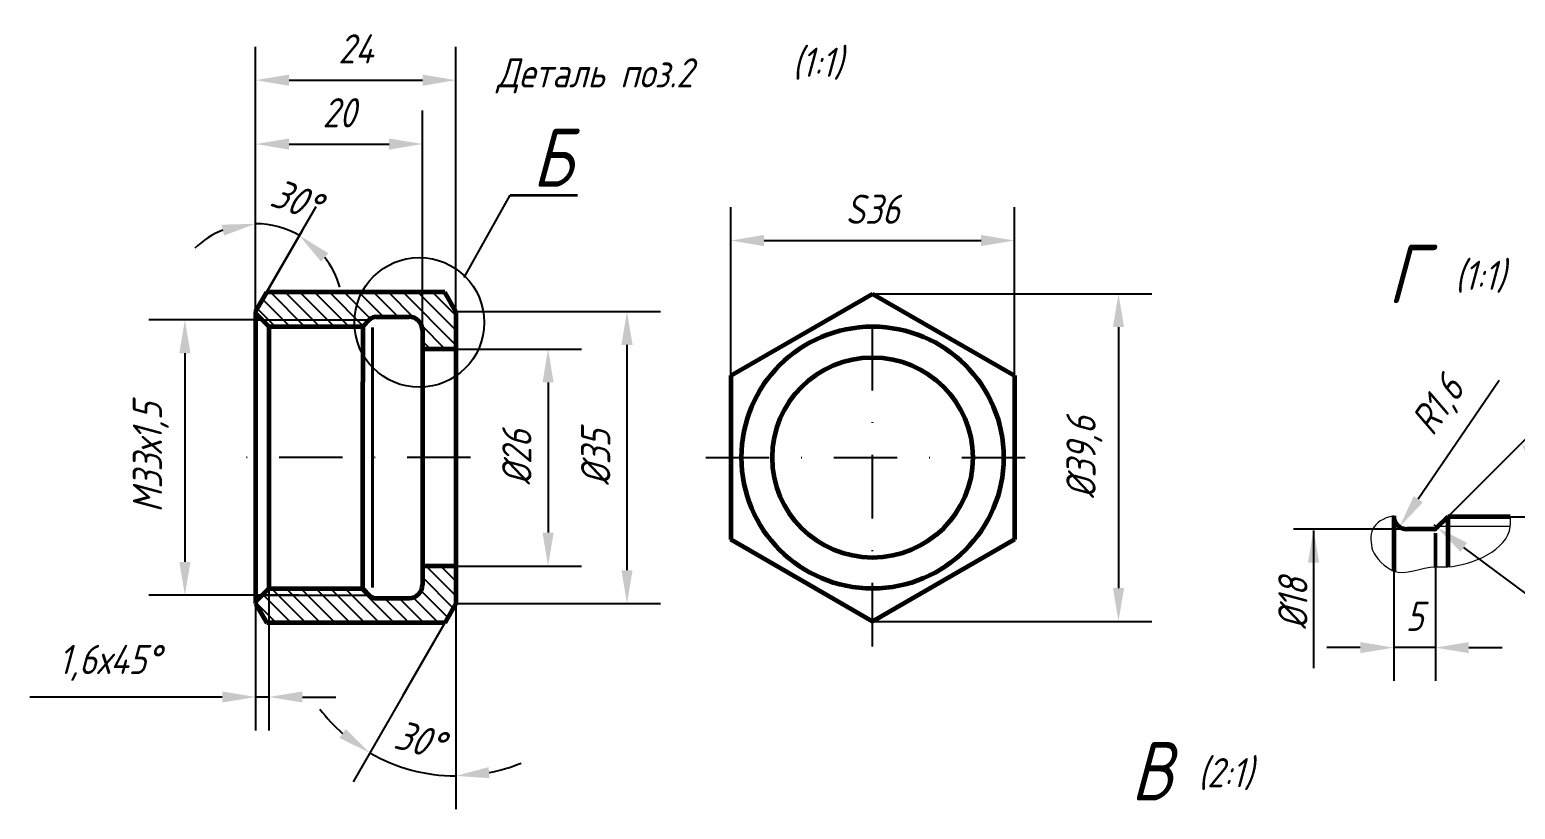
# Model space of a CAD drawing. Header units: inches. Extents: x 4898 to 5789, y 2851 to 3271.
# Drawn here: x 5326.1 to 5504.2, y 3062.4 to 3155.8 of the extents above; entities that cross this region are included whole.
import ezdxf

# ---------------------------------------------------------------- set-up
doc = ezdxf.new("R2010")
doc.units = ezdxf.units.IN
doc.header["$LTSCALE"] = 0.6
doc.header["$MEASUREMENT"] = 0
for name, pattern in [('DASHDOT', [25.4, 12.7, -6.35, 0, -6.35]), ('K5LT_BASIC', [0]), ('K5LT_THIN', [0]), ('K5LT_THIN_INCLUDED_TO_HATCHING', [0])]:
    doc.linetypes.add(name, pattern=pattern)
doc.styles.get("Standard").update_dxf_attribs({"font": 'romand.shx', "width": 0.8, "oblique": 15, "height": 3.5})
doc.dimstyles.get("Standard").update_dxf_attribs({"dimtxt": 3.5, "dimasz": 4, "dimexe": 4, "dimexo": 0, "dimgap": 2, "dimtad": 1, "dimrnd": 0.05, "dimtxsty": 'Standard', "dimcen": 0.09, "dimadec": 0, "dimazin": 2, "dimtfac": 1, "dimtmove": 0, "dimatfit": 3, "dimfxl": 0.18, "dimtolj": 1, "dimtzin": 0, "dimlwd": 25, "dimlwe": 25, "dimarcsym": 0})

# ---------------------------------------------------------------- blocks, each defined once
blk = doc.blocks.new('*D749')
at = {"color": 0, "lineweight": 25, "transparency": 16777216}
for p, q in [((5377.2, 3117.52), (5392.25, 3117.52)), ((5388.25, 3113.52), (5388.25, 3095.52)), ((5377.2, 3091.52), (5392.25, 3091.52))]:
    blk.add_line(p, q, dxfattribs=at)
at = {"color": 0, "transparency": 16777216}
for points in [[(5387.58, 3113.52), (5388.91, 3113.52), (5388.25, 3117.52)], [(5387.58, 3095.52), (5388.91, 3095.52), (5388.25, 3091.52)]]:
    blk.add_solid(points, dxfattribs=at)
at = {"layer": 'DEFPOINTS', "color": 0, "transparency": 16777216}
for p in [(5377.2, 3117.52), (5377.2, 3091.52), (5388.25, 3091.52)]:
    blk.add_point(p, dxfattribs=at)
at = {"color": 0, "transparency": 16777216, "insert": (5384.5, 3104.52), "char_height": 3.5, "attachment_point": 5, "rotation": 90}
blk.add_mtext('\\A1;%%C26', dxfattribs=at)
blk = doc.blocks.new('*D750')
at = {"color": 0, "lineweight": 25, "transparency": 16777216}
for p, q in [((5377.2, 3122.02), (5401.7, 3122.02)), ((5397.7, 3118.02), (5397.7, 3091.02)), ((5377.2, 3087.02), (5401.7, 3087.02))]:
    blk.add_line(p, q, dxfattribs=at)
at = {"color": 0, "transparency": 16777216}
for points in [[(5397.03, 3118.02), (5398.37, 3118.02), (5397.7, 3122.02)], [(5397.03, 3091.02), (5398.37, 3091.02), (5397.7, 3087.02)]]:
    blk.add_solid(points, dxfattribs=at)
at = {"layer": 'DEFPOINTS', "color": 0, "transparency": 16777216}
for p in [(5377.2, 3122.02), (5377.2, 3087.02), (5397.7, 3087.02)]:
    blk.add_point(p, dxfattribs=at)
at = {"color": 0, "transparency": 16777216, "insert": (5393.95, 3104.52), "char_height": 3.5, "attachment_point": 5, "rotation": 90}
blk.add_mtext('\\A1;%%C35', dxfattribs=at)
blk = doc.blocks.new('*D751')
at = {"color": 0, "lineweight": 25, "transparency": 16777216}
for p, q in [((5377.2, 3087.02), (5377.2, 3062.38)), ((5375.87, 3084.72), (5364.88, 3065.68))]:
    blk.add_line(p, q, dxfattribs=at)
for start, end in [(217.7599, 228.88), (240, 270), (281.12, 292.2401)]:
    blk.add_arc((5377.2, 3087.02), 20.64, start, end, dxfattribs=at)
at = {"color": 0, "transparency": 16777216}
for points in [[(5364.01, 3072.01), (5363.23, 3070.93), (5366.88, 3069.14)], [(5381.24, 3066.1), (5381.11, 3067.43), (5377.2, 3066.38)]]:
    blk.add_solid(points, dxfattribs=at)
at = {"layer": 'DEFPOINTS', "color": 0, "transparency": 16777216}
for p in [(5377.2, 3122.02), (5377.2, 3087.02), (5377.2, 3087.02), (5375.87, 3084.72), (5370.14, 3067.62)]:
    blk.add_point(p, dxfattribs=at)
at = {"color": 0, "transparency": 16777216, "insert": (5372.82, 3070.7), "char_height": 3.5, "attachment_point": 5, "rotation": 345}
blk.add_mtext('\\A1;30°', dxfattribs=at)
blk = doc.blocks.new('*D752')
at = {"color": 0, "lineweight": 25, "transparency": 16777216}
for p, q in [((5354.8, 3088.83), (5354.8, 3071.83)), ((5353.2, 3087.02), (5353.2, 3071.83)), ((5349.2, 3075.83), (5326.13, 3075.83)), ((5354.8, 3075.83), (5353.2, 3075.83)), ((5358.8, 3075.83), (5362.8, 3075.83))]:
    blk.add_line(p, q, dxfattribs=at)
at = {"color": 0, "transparency": 16777216}
for points in [[(5349.2, 3076.5), (5349.2, 3075.17), (5353.2, 3075.83)], [(5358.8, 3076.5), (5358.8, 3075.17), (5354.8, 3075.83)]]:
    blk.add_solid(points, dxfattribs=at)
at = {"layer": 'DEFPOINTS', "color": 0, "transparency": 16777216}
for p in [(5354.8, 3088.83), (5353.2, 3087.02), (5353.2, 3075.83)]:
    blk.add_point(p, dxfattribs=at)
at = {"color": 0, "transparency": 16777216, "insert": (5335.66, 3079.92), "char_height": 3.5, "attachment_point": 5}
blk.add_mtext('\\A1;1,6х45%%D', dxfattribs=at)
blk = doc.blocks.new('*D747')
at = {"color": 0, "lineweight": 25, "transparency": 16777216}
for p, q in [((5410.13, 3106.01), (5410.13, 3134.52)), ((5444.13, 3106.01), (5444.13, 3134.52)), ((5414.13, 3130.52), (5440.13, 3130.52))]:
    blk.add_line(p, q, dxfattribs=at)
at = {"color": 0, "transparency": 16777216}
for points in [[(5414.13, 3131.19), (5414.13, 3129.85), (5410.13, 3130.52)], [(5440.13, 3131.19), (5440.13, 3129.85), (5444.13, 3130.52)]]:
    blk.add_solid(points, dxfattribs=at)
at = {"layer": 'DEFPOINTS', "color": 0, "transparency": 16777216}
for p in [(5444.13, 3130.52), (5410.13, 3106.01), (5444.13, 3106.01)]:
    blk.add_point(p, dxfattribs=at)
at = {"color": 0, "transparency": 16777216, "insert": (5427.13, 3134.27), "char_height": 3.5, "attachment_point": 5}
blk.add_mtext('\\A1;S36', dxfattribs=at)
blk = doc.blocks.new('*D753')
at = {"color": 0, "lineweight": 25, "transparency": 16777216}
for p, q in [((5353.99, 3121.02), (5340.72, 3121.02)), ((5344.72, 3117.02), (5344.72, 3092.02)), ((5353.99, 3088.02), (5340.72, 3088.02))]:
    blk.add_line(p, q, dxfattribs=at)
at = {"color": 0, "transparency": 16777216}
for points in [[(5344.05, 3117.02), (5345.39, 3117.02), (5344.72, 3121.02)], [(5344.05, 3092.02), (5345.39, 3092.02), (5344.72, 3088.02)]]:
    blk.add_solid(points, dxfattribs=at)
at = {"layer": 'DEFPOINTS', "color": 0, "transparency": 16777216}
for p in [(5353.99, 3121.02), (5344.72, 3088.02), (5353.99, 3088.02)]:
    blk.add_point(p, dxfattribs=at)
at = {"color": 0, "transparency": 16777216, "insert": (5340.64, 3104.52), "char_height": 3.5, "attachment_point": 5, "rotation": 90}
blk.add_mtext('\\A1;М33х1,5', dxfattribs=at)
blk = doc.blocks.new('*D754')
at = {"color": 0, "lineweight": 25, "transparency": 16777216}
for p, q in [((5353.2, 3121.81), (5353.2, 3146.08)), ((5373.2, 3119.77), (5373.2, 3146.08)), ((5357.2, 3142.08), (5369.2, 3142.08))]:
    blk.add_line(p, q, dxfattribs=at)
at = {"color": 0, "transparency": 16777216}
for points in [[(5357.2, 3142.74), (5357.2, 3141.41), (5353.2, 3142.08)], [(5369.2, 3142.74), (5369.2, 3141.41), (5373.2, 3142.08)]]:
    blk.add_solid(points, dxfattribs=at)
at = {"layer": 'DEFPOINTS', "color": 0, "transparency": 16777216}
for p in [(5373.2, 3142.08), (5353.2, 3121.81), (5373.2, 3119.77)]:
    blk.add_point(p, dxfattribs=at)
at = {"color": 0, "transparency": 16777216, "insert": (5363.2, 3145.83), "char_height": 3.5, "attachment_point": 5}
blk.add_mtext('\\A1;20', dxfattribs=at)
blk = doc.blocks.new('*D748')
at = {"color": 0, "lineweight": 25, "transparency": 16777216}
for p, q in [((5353.2, 3122.02), (5353.2, 3153.73)), ((5377.2, 3122.02), (5377.2, 3153.73)), ((5357.2, 3149.73), (5373.2, 3149.73))]:
    blk.add_line(p, q, dxfattribs=at)
at = {"color": 0, "transparency": 16777216}
for points in [[(5357.2, 3150.4), (5357.2, 3149.06), (5353.2, 3149.73)], [(5373.2, 3150.4), (5373.2, 3149.06), (5377.2, 3149.73)]]:
    blk.add_solid(points, dxfattribs=at)
at = {"layer": 'DEFPOINTS', "color": 0, "transparency": 16777216}
for p in [(5377.2, 3149.73), (5353.2, 3122.02), (5377.2, 3122.02)]:
    blk.add_point(p, dxfattribs=at)
at = {"color": 0, "transparency": 16777216, "insert": (5365.2, 3153.48), "char_height": 3.5, "attachment_point": 5}
blk.add_mtext('\\A1;24', dxfattribs=at)
blk = doc.blocks.new('*D755')
at = {"color": 0, "lineweight": 25, "transparency": 16777216}
for p, q in [((5353.2, 3122.02), (5353.2, 3136.53)), ((5354.52, 3124.32), (5360.45, 3134.58))]:
    blk.add_line(p, q, dxfattribs=at)
for start, end in [(111.95, 133.9), (60, 90), (16.1, 38.05)]:
    blk.add_arc((5353.2, 3122.02), 10.51, start, end, dxfattribs=at)
at = {"color": 0, "transparency": 16777216}
for points in [[(5349.14, 3132.42), (5349.4, 3131.11), (5353.2, 3132.53)], [(5361.03, 3127.99), (5361.91, 3129), (5358.45, 3131.12)]]:
    blk.add_solid(points, dxfattribs=at)
at = {"layer": 'DEFPOINTS', "color": 0, "transparency": 16777216}
for p in [(5355.02, 3132.37), (5354.52, 3124.32), (5353.2, 3122.02), (5353.2, 3122.02), (5353.2, 3087.02)]:
    blk.add_point(p, dxfattribs=at)
at = {"color": 0, "transparency": 16777216, "insert": (5358.03, 3135.43), "char_height": 3.5, "attachment_point": 5, "rotation": 340.1648}
blk.add_mtext('\\A1;30°', dxfattribs=at)
blk = doc.blocks.new('*D838')
at = {"color": 0, "lineweight": 25, "transparency": 16777216}
blk.add_line((5502.23, 3113.74), (5492.53, 3099.53), dxfattribs=at)
at = {"color": 0, "transparency": 16777216}
blk.add_solid([(5491.98, 3099.9), (5493.08, 3099.15), (5490.28, 3096.22)], dxfattribs=at)
at = {"layer": 'DEFPOINTS', "color": 0, "transparency": 16777216}
for p in [(5490.28, 3096.22), (5491.18, 3097.55)]:
    blk.add_point(p, dxfattribs=at)
at = {"color": 0, "transparency": 16777216, "insert": (5495.13, 3110.59), "char_height": 3.5, "attachment_point": 5, "rotation": 55.7039}
blk.add_mtext('\\A1;R1,6', dxfattribs=at)
blk = doc.blocks.new('*D839')
at = {"color": 0, "lineweight": 25, "transparency": 16777216}
for p, q in [((5494.37, 3096.45), (5494.77, 3096.15)), ((5511.79, 3083.49), (5497.98, 3093.76))]:
    blk.add_line(p, q, dxfattribs=at)
blk.add_arc((5494.37, 3096.45), 0.5, 315, 323.363, dxfattribs=at)
at = {"color": 0, "transparency": 16777216}
blk.add_solid([(5498.38, 3094.3), (5497.59, 3093.23), (5494.77, 3096.15)], dxfattribs=at)
at = {"layer": 'DEFPOINTS', "color": 0, "transparency": 16777216}
for p in [(5494.37, 3096.45), (5494.77, 3096.15)]:
    blk.add_point(p, dxfattribs=at)
at = {"color": 0, "transparency": 16777216, "insert": (5508.93, 3090.71), "char_height": 3.5, "attachment_point": 5, "rotation": 323.363}
blk.add_mtext('\\A1;R0,5', dxfattribs=at)
blk = doc.blocks.new('*D841')
at = {"color": 0, "lineweight": 25, "transparency": 16777216}
for p, q in [((5489.58, 3090.92), (5489.58, 3077.75)), ((5494.58, 3091.45), (5494.58, 3077.75)), ((5485.58, 3081.75), (5481.58, 3081.75)), ((5494.58, 3081.75), (5489.58, 3081.75)), ((5498.58, 3081.75), (5502.58, 3081.75))]:
    blk.add_line(p, q, dxfattribs=at)
at = {"color": 0, "transparency": 16777216}
for points in [[(5485.58, 3082.41), (5485.58, 3081.08), (5489.58, 3081.75)], [(5498.58, 3082.41), (5498.58, 3081.08), (5494.58, 3081.75)]]:
    blk.add_solid(points, dxfattribs=at)
at = {"layer": 'DEFPOINTS', "color": 0, "transparency": 16777216}
for p in [(5489.58, 3090.92), (5494.58, 3091.45), (5489.58, 3081.75)]:
    blk.add_point(p, dxfattribs=at)
at = {"color": 0, "transparency": 16777216, "insert": (5492.08, 3085.5), "char_height": 3.5, "attachment_point": 5}
blk.add_mtext('\\A1;5', dxfattribs=at)
blk = doc.blocks.new('*D842')
at = {"color": 0, "lineweight": 25, "transparency": 16777216}
for p, q in [((5496.06, 3097.42), (5507.68, 3109.05)), ((5503.56, 3097.42), (5512.5, 3097.42))]:
    blk.add_line(p, q, dxfattribs=at)
blk.add_arc((5496.06, 3097.42), 12.44, 18.4993, 26.5007, dxfattribs=at)
at = {"color": 0, "transparency": 16777216}
for points in [[(5506.65, 3102.59), (5507.73, 3103.37), (5504.86, 3106.22)], [(5508.52, 3101.48), (5507.2, 3101.26), (5508.5, 3097.42)]]:
    blk.add_solid(points, dxfattribs=at)
at = {"layer": 'DEFPOINTS', "color": 0, "transparency": 16777216}
for p in [(5506.83, 3103.65), (5494.73, 3096.09), (5496.06, 3097.42), (5496.06, 3097.42), (5503.56, 3097.42)]:
    blk.add_point(p, dxfattribs=at)
at = {"color": 0, "transparency": 16777216, "insert": (5511.23, 3103.08), "char_height": 3.5, "attachment_point": 5, "rotation": 290.4341}
blk.add_mtext('\\A1;45°', dxfattribs=at)
blk = doc.blocks.new('*D881')
at = {"color": 0, "lineweight": 25, "transparency": 16777216}
for p, q in [((5427.13, 3124.15), (5460.6, 3124.15)), ((5456.6, 3120.15), (5456.6, 3088.89)), ((5427.13, 3084.89), (5460.6, 3084.89))]:
    blk.add_line(p, q, dxfattribs=at)
at = {"color": 0, "transparency": 16777216}
for points in [[(5455.94, 3120.15), (5457.27, 3120.15), (5456.6, 3124.15)], [(5455.94, 3088.89), (5457.27, 3088.89), (5456.6, 3084.89)]]:
    blk.add_solid(points, dxfattribs=at)
at = {"layer": 'DEFPOINTS', "color": 0, "transparency": 16777216}
for p in [(5427.13, 3124.15), (5427.13, 3084.89), (5456.6, 3084.89)]:
    blk.add_point(p, dxfattribs=at)
at = {"color": 0, "transparency": 16777216, "insert": (5452.52, 3104.52), "char_height": 3.5, "attachment_point": 5, "rotation": 90}
blk.add_mtext('\\A1;%%C39,6', dxfattribs=at)

msp = doc.modelspace()

# ---------------------------------------------------------------- hatches: boundary and pattern name
h = msp.add_hatch()
h.set_pattern_fill('ANSI31', color=256, scale=10, angle=-90)
h.set_pattern_definition([(315, (4036.8284, 10214.2126), (0.88388348, 0.88388348), [])])
h.paths.add_polyline_path([(5377.197, 3117.521), (5377.197, 3122.021), (5375.869, 3124.321), (5365.938, 3124.321, 0.1112581), (5365.053, 3121.021), (5366.847, 3121.021), (5366.904, 3121.079, -0.1989124), (5367.611, 3121.371), (5371.597, 3121.371, -0.4142136), (5373.197, 3119.771), (5373.197, 3117.521)])
h.paths.add_polyline_path([(5365.053, 3121.021, -0.1112581), (5365.938, 3124.321), (5354.525, 3124.321), (5353.197, 3122.021), (5353.197, 3121.81), (5353.985, 3121.021)])
h.paths.add_polyline_path([(5365.063, 3120.21, -0.0261357), (5365.053, 3121.021), (5353.985, 3121.021), (5354.797, 3120.21)])
h.paths.add_polyline_path([(5366.035, 3120.21), (5366.847, 3121.021), (5365.053, 3121.021, 0.0261357), (5365.063, 3120.21)])
h.paths.add_polyline_path([(5375.869, 3084.721), (5377.197, 3087.021), (5377.197, 3091.521), (5373.197, 3091.521), (5373.197, 3089.271, -0.4142136), (5371.597, 3087.671), (5367.611, 3087.671, -0.1989124), (5366.904, 3087.964), (5366.847, 3088.021), (5353.985, 3088.021), (5353.197, 3087.233), (5353.197, 3087.021), (5354.525, 3084.721)])
h.paths.add_polyline_path([(5366.847, 3088.021), (5366.035, 3088.833), (5354.797, 3088.833), (5353.985, 3088.021)], flags=17)

# ---------------------------------------------------------------- linework, layer by layer
at = {"color": 7}
for p, q in [((5353.197, 3107.869), (5353.197, 3147.693)), ((5354.525, 3124.321), (5358.801, 3131.728)), ((5353.197, 3121.021), (5340.387, 3121.021)), ((5377.197, 3122.021), (5399.197, 3122.021)), ((5358.386, 3088.021), (5340.387, 3088.021)), ((5377.197, 3087.021), (5399.197, 3087.021)), ((5375.869, 3084.721), (5370.835, 3076.002)), ((5377.197, 3082.383), (5377.197, 3074.297))]:
    msp.add_line(p, q, dxfattribs=at)
msp.add_line((5378.189, 3126.078), (5383.685, 3135.953))
at = {"lineweight": 35}
msp.add_line((5383.685, 3135.953), (5391.753, 3135.953), dxfattribs=at)
at = {"color": 7, "linetype": 'DASHDOT', "lineweight": 25}
for p, q in [((5427.13, 3081.892), (5427.13, 3127.151)), ((5378.96, 3104.521), (5350.155, 3104.521)), ((5407.13, 3104.521), (5447.13, 3104.521))]:
    msp.add_line(p, q, dxfattribs=at)
at = {"color": 5, "linetype": 'K5LT_BASIC', "lineweight": 60, "true_color": 0x0000ff}
for p, q in [((5353.197, 3122.021), (5354.525, 3124.321)), ((5375.869, 3124.321), (5354.525, 3124.321)), ((5375.869, 3124.321), (5354.525, 3124.321)), ((5377.197, 3122.021), (5375.869, 3124.321)), ((5410.13, 3114.336), (5427.13, 3124.151)), ((5427.13, 3124.151), (5444.13, 3114.336)), ((5353.197, 3122.021), (5353.197, 3087.021)), ((5353.197, 3121.81), (5354.797, 3120.21)), ((5366.035, 3120.21), (5366.904, 3121.079)), ((5367.611, 3121.371), (5371.597, 3121.371)), ((5377.197, 3122.021), (5377.197, 3087.021)), ((5354.797, 3120.21), (5354.797, 3088.833)), ((5354.797, 3120.21), (5366.035, 3120.21)), ((5366.035, 3120.21), (5366.035, 3113.61)), ((5373.197, 3119.771), (5373.197, 3089.271)), ((5377.197, 3117.521), (5373.197, 3117.521)), ((5410.13, 3114.336), (5410.13, 3094.706)), ((5444.13, 3114.336), (5444.13, 3094.706)), ((5366.035, 3088.833), (5366.035, 3113.61)), ((5489.58, 3097.546), (5489.58, 3090.924)), ((5494.373, 3095.946), (5491.18, 3095.946)), ((5496.057, 3097.424), (5494.726, 3096.093)), ((5503.557, 3097.424), (5496.057, 3097.424)), ((5496.057, 3097.424), (5496.057, 3091.424)), ((5427.13, 3084.892), (5410.13, 3094.706)), ((5444.13, 3094.706), (5427.13, 3084.892)), ((5377.197, 3091.521), (5373.197, 3091.521)), ((5353.197, 3087.233), (5354.797, 3088.833)), ((5354.797, 3088.833), (5366.035, 3088.833)), ((5366.035, 3088.833), (5366.904, 3087.964)), ((5353.197, 3087.021), (5354.525, 3084.721)), ((5367.611, 3087.671), (5371.597, 3087.671)), ((5377.197, 3087.021), (5375.869, 3084.721)), ((5375.869, 3084.721), (5354.525, 3084.721))]:
    msp.add_line(p, q, dxfattribs=at)
at = {"color": 7, "linetype": 'Continuous', "lineweight": 25}
for p, q in [((5353.197, 3121.021), (5366.847, 3121.021)), ((5353.197, 3088.021), (5366.847, 3088.021))]:
    msp.add_line(p, q, dxfattribs=at)
at = {"color": 7, "linetype": 'Continuous', "lineweight": 40}
for q in [(5367.197, 3120.082), (5367.197, 3088.942)]:
    msp.add_line((5367.197, 3113.61), q, dxfattribs=at)
at = {"lineweight": 25}
for p, q in [((5491.813, 3095.948), (5477.556, 3095.948)), ((5479.982, 3095.798), (5479.982, 3079.299))]:
    msp.add_line(p, q, dxfattribs=at)
at = {"color": 7, "linetype": 'K5LT_THIN', "lineweight": 18}
for p, q in [((5503.557, 3096.262), (5494.896, 3096.262)), ((5377.197, 3089.262), (5377.197, 3082.383))]:
    msp.add_line(p, q, dxfattribs=at)
at = {"color": 7, "linetype": 'Continuous', "lineweight": 50}
msp.add_line((5494.58, 3095.446), (5494.58, 3091.446), dxfattribs=at)
msp.add_circle((5372.819, 3120.708), 7.772)
at = {"color": 5, "linetype": 'K5LT_BASIC', "lineweight": 60, "true_color": 0x0000ff}
for radius in [15.7, 12]:
    msp.add_circle((5427.13, 3104.521), radius, dxfattribs=at)
for centre, radius, start, end in [((5367.611, 3120.371), 1, 90, 135), ((5371.597, 3119.771), 1.6, 0, 90), ((5491.18, 3097.546), 1.6, 180, 270), ((5494.373, 3096.446), 0.5, 270, 315), ((5371.597, 3089.271), 1.6, 270, 0), ((5367.611, 3088.671), 1, 225, 270)]:
    msp.add_arc(centre, radius, start, end, dxfattribs=at)
at = {"color": 7, "linetype": 'K5LT_THIN_INCLUDED_TO_HATCHING', "lineweight": 18}
msp.add_open_spline([(5489.58, 3097.546), (5488.281, 3097.256), (5487.44, 3096.715), (5487.057, 3095.924), (5486.739, 3095.264), (5486.813, 3094.155), (5487.057, 3093.424), (5487.405, 3092.385), (5488.6, 3091.361), (5489.58, 3090.924), (5490.967, 3090.305), (5492.906, 3091.427), (5494.58, 3091.446), (5495.072, 3091.452), (5495.576, 3091.392), (5496.057, 3091.424), (5498.965, 3091.614), (5503.27, 3093.444), (5503.557, 3096.262), (5503.595, 3096.629), (5503.595, 3097.016), (5503.557, 3097.424)], degree=3, knots=[0, 0, 0, 0, 1, 1, 1, 2, 2, 2, 3, 3, 3, 4, 4, 4, 5, 5, 5, 6, 6, 6, 7, 7, 7, 7], dxfattribs=at)
msp.add_solid([(5479.315, 3091.934), (5480.649, 3091.934), (5479.982, 3095.934)])

# ---------------------------------------------------------------- texts
at = {"lineweight": 30, "char_height": 3.5, "attachment_point": 1}
for s, insert in [('(1:1)', (5417.511, 3153.622)), ('(1:1)', (5496.906, 3128.096)), ('(2:1)', (5466.132, 3068.514))]:
    msp.add_mtext_dynamic_manual_height_columns(s, width=35.57866, gutter_width=17.5, heights=[0], dxfattribs=dict(at, insert=insert))
at = {"lineweight": 35, "insert": (5382.108, 3152.356), "char_height": 3.5, "attachment_point": 1}
msp.add_mtext_dynamic_manual_height_columns('Деталь поз.2', width=82.40303, gutter_width=17.5, heights=[0], dxfattribs=at)
at = {"linetype": 'Continuous', "lineweight": 30, "char_height": 7, "width": 19.02954, "attachment_point": 1}
for s, insert in [('Б', (5386.342, 3143.958)), ('Г', (5488.856, 3130.024)), ('В', (5458.082, 3070.442))]:
    msp.add_mtext(s, dxfattribs=dict(at, insert=insert))
at = {"insert": (5477.5, 3087.02), "char_height": 3.5, "attachment_point": 5, "rotation": 90}
msp.add_mtext('\\A1;%%C18', dxfattribs=at)

# ---------------------------------------------------------------- dimensions: what is measured, and where the dimension line sits
for base, p1, p2, picture, middle in [((5377.197, 3149.73), (5353.197, 3122.021), (5377.197, 3122.021), '*D748', (5365.197, 3153.48)), ((5373.197, 3142.078), (5353.197, 3121.81), (5373.197, 3119.771), '*D754', (5363.197, 3145.828))]:
    dim = msp.add_linear_dim(base=base, p1=p1, p2=p2, dimstyle='Standard')
    dim.commit()
    dim.dimension.update_dxf_attribs({"geometry": picture, "text_midpoint": middle})
for base, line1, line2, picture, middle in [((5355.021, 3132.367), ((5353.197, 3122.021), (5353.197, 3087.021)), ((5353.197, 3122.021), (5354.525, 3124.321)), '*D755', (5356.762, 3131.903)), ((5506.833, 3103.645), ((5503.557, 3097.424), (5496.057, 3097.424)), ((5496.057, 3097.424), (5494.726, 3096.093)), '*D842', (5507.717, 3101.768))]:
    dim = msp.add_angular_dim_2l(base=base, line1=line1, line2=line2, dimstyle='Standard')
    dim.commit()
    dim.dimension.update_dxf_attribs({"geometry": picture, "text_midpoint": middle, "dimtype": 162})
for base, p1, p2, text, picture, middle in [((5444.13, 3130.521), (5410.13, 3106.006), (5444.13, 3106.006), 'S36', '*D747', (5427.13, 3134.271)), ((5353.197, 3075.834), (5354.797, 3088.833), (5353.197, 3087.021), '1,6х45%%D', '*D752', (5335.661, 3079.917))]:
    dim = msp.add_linear_dim(base=base, p1=p1, p2=p2, text=text, dimstyle='Standard')
    dim.commit()
    dim.dimension.update_dxf_attribs({"geometry": picture, "text_midpoint": middle})
for base, p1, p2, text, picture, middle in [((5456.604, 3084.892), (5427.13, 3124.151), (5427.13, 3084.892), '%%C39,6', '*D881', (5452.52, 3104.521)), ((5344.719, 3088.021), (5353.985, 3121.021), (5353.985, 3088.021), 'М33х1,5', '*D753', (5340.636, 3104.521)), ((5397.7, 3087.021), (5377.197, 3122.021), (5377.197, 3087.021), '%%C35', '*D750', (5393.95, 3104.521)), ((5388.246, 3091.521), (5377.197, 3117.521), (5377.197, 3091.521), '%%C26', '*D749', (5384.496, 3104.521))]:
    dim = msp.add_linear_dim(base=base, p1=p1, p2=p2, angle=90, text=text, dimstyle='Standard')
    dim.commit()
    dim.dimension.update_dxf_attribs({"geometry": picture, "text_midpoint": middle})
dim = msp.add_angular_dim_2l(base=(5370.137, 3067.624), line1=((5377.197, 3122.021), (5377.197, 3087.021)), line2=((5377.197, 3087.021), (5375.869, 3084.721)), dimstyle='Standard')
dim.commit()
dim.dimension.update_dxf_attribs({"geometry": '*D751', "text_midpoint": (5372.825, 3070.705)})
dim = msp.add_radius_dim(center=(5491.18, 3097.546), mpoint=(5490.278, 3096.225), dimstyle='Standard')
dim.commit()
dim.dimension.update_dxf_attribs({"geometry": '*D838', "text_midpoint": (5498.506, 3108.288), "dimtype": 164})
dim = msp.add_radius_dim(center=(5494.373, 3096.446), mpoint=(5494.774, 3096.148), dimstyle='Standard')
dim.commit()
dim.dimension.update_dxf_attribs({"geometry": '*D839', "text_midpoint": (5508.928, 3090.711)})
dim = msp.add_linear_dim(base=(5489.58, 3081.747), p1=(5494.58, 3091.446), p2=(5489.58, 3090.924), dimstyle='Standard')
dim.commit()
dim.dimension.update_dxf_attribs({"geometry": '*D841', "text_midpoint": (5492.08, 3081.747), "dimtype": 160})

doc.saveas('drawing.dxf')
